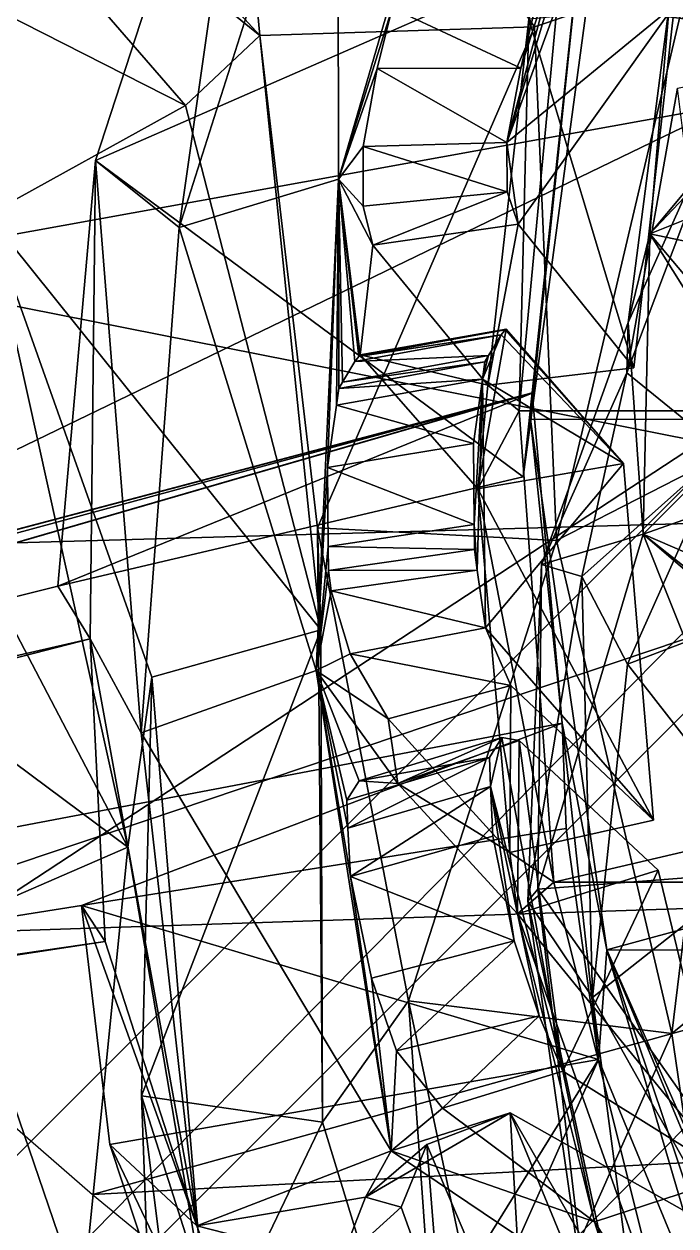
# Model space of a CAD drawing. Header units: metres. Extents: x -7.7 to 8, y -8.9 to 8.6.
# Drawn here: x -3.132 to -2.452, y -1.093 to 0.161 of the extents above; entities that cross this region are included whole.
import ezdxf

# ---------------------------------------------------------------- set-up
doc = ezdxf.new("R2010")
doc.units = ezdxf.units.M
doc.layers.add('LIBERTY', color=1, linetype='CONTINUOUS')

msp = doc.modelspace()

# ---------------------------------------------------------------- linework, layer by layer
at = {"layer": 'LIBERTY', "color": 7}
for points in [[(-7.53329, 8.63299, 0.068), (6.51222, 8.63299, 0.068), (-7.65053, -5.52977, 0.068)], [(-7.65053, -5.52977, 0.068), (6.51222, 8.63299, 0.068), (-7.53329, -5.64701, 0.068)], [(6.51222, 8.63299, 0.068), (6.62947, 8.51574, 0.068), (-7.53329, -5.64701, 0.068)], [(6.62947, 8.51574, 0.068), (6.51222, -5.64701, 0.068), (-7.53329, -5.64701, 0.068)], [(-7.53329, 8.51574, 1.70282), (-7.53329, -5.52977, 1.70282), (6.51222, -5.52977, 1.70282)], [(6.51222, 8.51574, 1.70282), (-7.53329, 8.51574, 1.70282), (6.51222, -5.52977, 1.70282)]]:
    msp.add_3dface(points, dxfattribs=at)
at = {"layer": 'LIBERTY', "color": 8}
for points in [[(-5.07681, 0.424251, 1.70282), (-0.476806, 1.00573, 1.70282), (-5.23976, -0.355865, 1.70282)], [(-5.23976, -0.355865, 1.70282), (-0.476806, 1.00573, 1.70282), (-4.90729, -1.13763, 1.70282)], [(-4.90729, -1.13763, 1.70282), (-0.476806, 1.00573, 1.70282), (-4.349, -1.53675, 1.70282)], [(-4.349, -1.53675, 1.70282), (-0.476806, 1.00573, 1.70282), (-3.91534, -2.48409, 1.70282)], [(-3.91534, -2.48409, 1.70282), (-0.476806, 1.00573, 1.70282), (-2.88971, -3.758, 1.70282)], [(-2.88971, -3.758, 1.70282), (-0.476806, 1.00573, 1.70282), (-1.68066, -4.42448, 1.70282)], [(-3.2735, 0.569751, 39.6769), (-2.8865, 0.149098, 39.811), (-2.93164, 0.635079, 39.6356)], [(-2.8865, 0.149098, 39.811), (-2.59989, 0.157865, 39.7715), (-2.93164, 0.635079, 39.6356)], [(-2.93164, 0.635079, 39.6356), (-2.59989, 0.157865, 39.7715), (-2.43804, 0.212897, 39.3785)], [(-3.35697, 0.52862, 39.9764), (-2.8865, 0.149098, 39.811), (-3.2735, 0.569751, 39.6769)], [(-2.12878, 0.124889, 39.0184), (-2.0852, 0.55599, 39.0513), (-3.12417, 0.256051, 38.9167)], [(-3.53715, 0.36743, 40.0628), (-2.96412, 0.075902, 40.1095), (-3.35697, 0.52862, 39.9764)], [(-3.35697, 0.52862, 39.9764), (-2.96412, 0.075902, 40.1095), (-2.8865, 0.149098, 39.811)], [(-3.17052, -0.038063, 40.2112), (-2.96412, 0.075902, 40.1095), (-3.53715, 0.36743, 40.0628)], [(-2.30132, 0.064273, 40.053), (-2.58149, 0.301215, 40.1393), (-2.30151, 0.163994, 39.9686)], [(-2.04559, -0.004635, 41.0377), (-2.31318, 0.212429, 41.098), (-2.58149, 0.301215, 40.1393)], [(-2.04559, -0.004635, 41.0377), (-2.58149, 0.301215, 40.1393), (-2.30132, 0.064273, 40.053)], [(-2.12878, 0.124889, 39.0184), (-3.12417, 0.256051, 38.9167), (-3.33986, -0.09416, 38.7528)], [(-2.59989, 0.157865, 39.7715), (-2.5771, -0.377936, 39.6187), (-2.43804, 0.212897, 39.3785)], [(-2.43804, 0.212897, 39.3785), (-2.5771, -0.377936, 39.6187), (-2.38176, -0.277675, 39.2225)], [(-2.59989, 0.157865, 39.7715), (-2.8865, 0.149098, 39.811), (-2.8265, -0.364601, 39.6834)], [(-2.59989, 0.157865, 39.7715), (-2.8265, -0.364601, 39.6834), (-2.5771, -0.377936, 39.6187)], [(-2.96412, 0.075902, 40.1095), (-2.82302, -0.470929, 40.0041), (-2.8865, 0.149098, 39.811)], [(-2.8865, 0.149098, 39.811), (-2.82302, -0.470929, 40.0041), (-2.8265, -0.364601, 39.6834)], [(-2.05247, -0.348948, 38.8226), (-2.12878, 0.124889, 39.0184), (-3.33986, -0.09416, 38.7528)], [(-2.96412, 0.075902, 40.1095), (-3.17052, -0.038063, 40.2112), (-2.82302, -0.470929, 40.0041)], [(-3.30398, -0.16279, 40.699), (-3.02406, -0.697832, 40.6019), (-3.17052, -0.038063, 40.2112)], [(-3.17052, -0.038063, 40.2112), (-2.99914, -0.520548, 40.1317), (-2.82302, -0.470929, 40.0041)], [(-3.17052, -0.038063, 40.2112), (-3.02406, -0.697832, 40.6019), (-2.99914, -0.520548, 40.1317)], [(-2.05247, -0.348948, 38.8226), (-3.33986, -0.09416, 38.7528), (-3.4792, -0.390108, 38.3095)], [(-3.30398, -0.16279, 40.699), (-3.53146, -0.319997, 40.8293), (-3.02406, -0.697832, 40.6019)], [(-2.5771, -0.377936, 39.6187), (-2.45654, -0.892284, 39.2243), (-2.38176, -0.277675, 39.2225)], [(-2.38176, -0.277675, 39.2225), (-2.45654, -0.892284, 39.2243), (-2.28539, -0.752274, 38.8885)], [(-3.53146, -0.319997, 40.8293), (-3.20767, -0.777537, 40.7139), (-3.02406, -0.697832, 40.6019)], [(-2.05247, -0.348948, 38.8226), (-3.4792, -0.390108, 38.3095), (-3.36894, -0.792358, 37.9722)], [(-1.92521, -0.744738, 38.5239), (-2.05247, -0.348948, 38.8226), (-3.36894, -0.792358, 37.9722)], [(-2.8265, -0.364601, 39.6834), (-2.82302, -0.470929, 40.0041), (-2.82108, -0.984647, 39.592)], [(-2.8265, -0.364601, 39.6834), (-2.82108, -0.984647, 39.592), (-2.73136, -0.858087, 39.2973)], [(-2.5771, -0.377936, 39.6187), (-2.8265, -0.364601, 39.6834), (-2.73136, -0.858087, 39.2973)], [(-2.5771, -0.377936, 39.6187), (-2.73136, -0.858087, 39.2973), (-2.45654, -0.892284, 39.2243)], [(-2.82302, -0.470929, 40.0041), (-3.01002, -0.957159, 39.7586), (-2.82108, -0.984647, 39.592)], [(-2.82302, -0.470929, 40.0041), (-2.99914, -0.520548, 40.1317), (-3.01002, -0.957159, 39.7586)], [(-3.02406, -0.697832, 40.6019), (-2.94599, -1.15773, 40.1961), (-2.99914, -0.520548, 40.1317)], [(-2.99914, -0.520548, 40.1317), (-2.94599, -1.15773, 40.1961), (-3.01002, -0.957159, 39.7586)], [(-3.02406, -0.697832, 40.6019), (-3.20767, -0.777537, 40.7139), (-3.07185, -1.17485, 40.3325)], [(-3.02406, -0.697832, 40.6019), (-3.07185, -1.17485, 40.3325), (-2.94599, -1.15773, 40.1961)], [(-1.92521, -0.744738, 38.5239), (-3.36894, -0.792358, 37.9722), (-3.06117, -1.06032, 37.706)], [(-1.7455, -0.989723, 38.3171), (-1.92521, -0.744738, 38.5239), (-3.06117, -1.06032, 37.706)], [(-2.28539, -0.752274, 38.8885), (-2.45654, -0.892284, 39.2243), (-2.38987, -1.34834, 38.7905)], [(-3.20767, -0.777537, 40.7139), (-3.29667, -1.4031, 40.8548), (-3.07185, -1.17485, 40.3325)], [(-2.73136, -0.858087, 39.2973), (-2.82108, -0.984647, 39.592), (-2.69262, -1.40496, 39.0465)], [(-2.73136, -0.858087, 39.2973), (-2.69262, -1.40496, 39.0465), (-2.63759, -1.29948, 38.8353)], [(-2.45654, -0.892284, 39.2243), (-2.73136, -0.858087, 39.2973), (-2.63759, -1.29948, 38.8353)], [(-2.45654, -0.892284, 39.2243), (-2.63759, -1.29948, 38.8353), (-2.38987, -1.34834, 38.7905)], [(-2.82108, -0.984647, 39.592), (-3.01002, -0.957159, 39.7586), (-2.96817, -1.29183, 39.1949)], [(-3.01002, -0.957159, 39.7586), (-2.94599, -1.15773, 40.1961), (-2.99121, -1.47213, 39.5368)], [(-3.01002, -0.957159, 39.7586), (-2.99121, -1.47213, 39.5368), (-2.96817, -1.29183, 39.1949)], [(-1.7455, -0.989723, 38.3171), (-3.06117, -1.06032, 37.706), (-2.57058, -1.46354, 37.5972)], [(-2.82108, -0.984647, 39.592), (-2.96817, -1.29183, 39.1949), (-2.69262, -1.40496, 39.0465)], [(-1.23211, -1.19909, 38.1744), (-1.7455, -0.989723, 38.3171), (-2.57058, -1.46354, 37.5972)]]:
    msp.add_3dface(points, dxfattribs=at)
at = {"layer": 'LIBERTY', "color": 2}
for points in [[(-2.97081, -0.051234, 44.1104), (-3.05777, 0.01853, 44.3516), (-2.88507, 0.548784, 44.0596)], [(-3.05777, 0.01853, 44.3516), (-2.53625, 0.247026, 44.2262), (-2.88507, 0.548784, 44.0596)], [(-2.97081, -0.051234, 44.1104), (-2.88507, 0.548784, 44.0596), (-2.80529, 0.469118, 43.8524)], [(-2.8044, -0.000747, 44.0126), (-2.80529, 0.469118, 43.8524), (-2.64398, 0.54925, 43.7502)], [(-2.74842, 0.177574, 43.9077), (-2.8044, -0.000747, 44.0126), (-2.64398, 0.54925, 43.7502)], [(-2.8044, -0.000747, 44.0126), (-2.97081, -0.051234, 44.1104), (-2.80529, 0.469118, 43.8524)], [(-2.61163, -0.311576, 44.5295), (-2.54152, 0.346796, 44.5939), (-2.53625, 0.247026, 44.2262)], [(-2.60248, -0.223994, 44.6297), (-2.54152, 0.346796, 44.5939), (-2.61163, -0.311576, 44.5295)], [(-2.60248, -0.223994, 44.6297), (-2.604, -0.251465, 44.9168), (-2.54152, 0.346796, 44.5939)], [(-2.604, -0.251465, 44.9168), (-0.476806, -0.24818, 44.9149), (-2.54152, 0.346796, 44.5939)], [(-0.476806, -0.24818, 44.9149), (-0.476806, 0.345918, 44.5942), (-2.54152, 0.346796, 44.5939)], [(-0.476806, -0.242513, 43.5372), (-2.61604, -0.242513, 43.5372), (-2.56979, 0.251642, 43.3426)], [(-2.61604, -0.242513, 43.5372), (-2.60582, 0.165923, 43.462), (-2.56979, 0.251642, 43.3426)], [(-0.476806, -0.242513, 43.5372), (-2.56979, 0.251642, 43.3426), (-0.476806, 0.251642, 43.3426)], [(-3.05777, 0.01853, 44.3516), (-2.61163, -0.311576, 44.5295), (-2.53625, 0.247026, 44.2262)], [(-2.76395, 0.114673, 43.9236), (-2.8044, -0.000747, 44.0126), (-2.74842, 0.177574, 43.9077)], [(-2.61431, 0.114759, 43.9383), (-2.76395, 0.114673, 43.9236), (-2.74842, 0.177574, 43.9077)], [(-2.59879, 0.179559, 43.923), (-2.61431, 0.114759, 43.9383), (-2.74842, 0.177574, 43.9077)], [(-2.49642, -0.197857, 43.6249), (-2.45409, 0.180681, 43.4712), (-2.60582, 0.165923, 43.462)], [(-2.61604, -0.242513, 43.5372), (-2.64848, -0.215688, 43.6176), (-2.60582, 0.165923, 43.462)], [(-2.64848, -0.215688, 43.6176), (-2.49642, -0.197857, 43.6249), (-2.60582, 0.165923, 43.462)], [(-2.8044, -0.000747, 44.0126), (-2.76395, 0.114673, 43.9236), (-2.77882, 0.033144, 43.918)], [(-2.76395, 0.114673, 43.9236), (-2.62878, 0.037209, 43.9351), (-2.77882, 0.033144, 43.918)], [(-2.61431, 0.114759, 43.9383), (-2.62878, 0.037209, 43.9351), (-2.76395, 0.114673, 43.9236)], [(-2.8044, -0.000747, 44.0126), (-2.77882, 0.033144, 43.918), (-2.77885, -0.02893, 43.8944)], [(-2.77882, 0.033144, 43.918), (-2.6286, -0.014177, 43.9156), (-2.77885, -0.02893, 43.8944)], [(-2.77882, 0.033144, 43.918), (-2.62878, 0.037209, 43.9351), (-2.6286, -0.014177, 43.9156)], [(-3.06347, -0.480453, 44.5119), (-3.09732, -0.425583, 44.5911), (-3.05777, 0.01853, 44.3516)], [(-3.09732, -0.425583, 44.5911), (-2.61163, -0.311576, 44.5295), (-3.05777, 0.01853, 44.3516)], [(-3.01029, -0.578434, 44.3916), (-3.06347, -0.480453, 44.5119), (-3.05777, 0.01853, 44.3516)], [(-3.01029, -0.578434, 44.3916), (-3.05777, 0.01853, 44.3516), (-2.97081, -0.051234, 44.1104)], [(-2.82767, -0.513469, 44.2572), (-2.97081, -0.051234, 44.1104), (-2.8044, -0.000747, 44.0126)], [(-2.81596, -0.301866, 44.1454), (-2.82767, -0.513469, 44.2572), (-2.8044, -0.000747, 44.0126)], [(-2.80661, -0.236646, 44.0815), (-2.81596, -0.301866, 44.1454), (-2.8044, -0.000747, 44.0126)], [(-2.80411, -0.21912, 44.0643), (-2.80661, -0.236646, 44.0815), (-2.8044, -0.000747, 44.0126)], [(-2.78193, -0.184332, 43.9419), (-2.8044, -0.000747, 44.0126), (-2.76854, -0.069706, 43.8451)], [(-2.78317, -0.185861, 43.9487), (-2.8044, -0.000747, 44.0126), (-2.78193, -0.184332, 43.9419)], [(-2.78731, -0.191074, 43.9712), (-2.8044, -0.000747, 44.0126), (-2.78317, -0.185861, 43.9487)], [(-2.80031, -0.212706, 44.0433), (-2.8044, -0.000747, 44.0126), (-2.78731, -0.191074, 43.9712)], [(-2.80031, -0.212706, 44.0433), (-2.80411, -0.21912, 44.0643), (-2.8044, -0.000747, 44.0126)], [(-2.8044, -0.000747, 44.0126), (-2.77885, -0.02893, 43.8944), (-2.76854, -0.069706, 43.8451)], [(-2.77885, -0.02893, 43.8944), (-2.6286, -0.014177, 43.9156), (-2.76854, -0.069706, 43.8451)], [(-2.6286, -0.014177, 43.9156), (-2.61696, -0.04768, 43.8616), (-2.76854, -0.069706, 43.8451)], [(-2.76854, -0.069706, 43.8451), (-2.61696, -0.04768, 43.8616), (-2.64848, -0.215688, 43.6176)], [(-2.61696, -0.04768, 43.8616), (-2.49642, -0.197857, 43.6249), (-2.64848, -0.215688, 43.6176)], [(-2.82767, -0.513469, 44.2572), (-3.01029, -0.578434, 44.3916), (-2.97081, -0.051234, 44.1104)], [(-2.78193, -0.184332, 43.9419), (-2.76854, -0.069706, 43.8451), (-2.64848, -0.215688, 43.6176)], [(-2.63071, -0.158212, 43.9599), (-2.63486, -0.163264, 43.9825), (-2.78317, -0.185861, 43.9487)], [(-2.63071, -0.158212, 43.9599), (-2.78317, -0.185861, 43.9487), (-2.78193, -0.184332, 43.9419)], [(-2.62952, -0.157341, 43.9535), (-2.63071, -0.158212, 43.9599), (-2.78193, -0.184332, 43.9419)], [(-2.62952, -0.157341, 43.9535), (-2.78193, -0.184332, 43.9419), (-2.65901, -0.323834, 43.6722)], [(-2.50713, -0.297653, 43.6776), (-2.62952, -0.157341, 43.9535), (-2.65901, -0.323834, 43.6722)], [(-2.63486, -0.163264, 43.9825), (-2.64794, -0.184808, 44.0551), (-2.78731, -0.191074, 43.9712)], [(-2.63486, -0.163264, 43.9825), (-2.78731, -0.191074, 43.9712), (-2.78317, -0.185861, 43.9487)], [(-2.64794, -0.184808, 44.0551), (-2.65174, -0.191414, 44.0763), (-2.80031, -0.212706, 44.0433)], [(-2.64794, -0.184808, 44.0551), (-2.80031, -0.212706, 44.0433), (-2.78731, -0.191074, 43.9712)], [(-2.65901, -0.323834, 43.6722), (-2.78193, -0.184332, 43.9419), (-2.64848, -0.215688, 43.6176)], [(-2.65174, -0.191414, 44.0763), (-2.6542, -0.209667, 44.0932), (-2.80411, -0.21912, 44.0643)], [(-2.65174, -0.191414, 44.0763), (-2.80411, -0.21912, 44.0643), (-2.80031, -0.212706, 44.0433)], [(-2.6542, -0.209667, 44.0932), (-2.66359, -0.27666, 44.157), (-2.80661, -0.236646, 44.0815)], [(-2.6542, -0.209667, 44.0932), (-2.80661, -0.236646, 44.0815), (-2.80411, -0.21912, 44.0643)], [(-6.13719, -1.18363, 45.0509), (-6.12834, -1.15782, 45.0913), (-2.60244, -0.224022, 44.6297)], [(-6.13719, -1.18363, 45.0509), (-2.60244, -0.224022, 44.6297), (-3.09732, -0.425583, 44.5911)], [(-6.12834, -1.15782, 45.0913), (-6.10492, -1.23986, 45.1374), (-2.60242, -0.223971, 44.6293)], [(-6.10492, -1.23986, 45.1374), (-2.60248, -0.223994, 44.6297), (-2.60242, -0.223971, 44.6293)], [(-6.10492, -1.23986, 45.1374), (-2.57094, -0.568492, 44.865), (-2.60248, -0.223994, 44.6297)], [(-3.09732, -0.425583, 44.5911), (-2.60244, -0.224022, 44.6297), (-2.61163, -0.311576, 44.5295)], [(-2.65901, -0.323834, 43.6722), (-2.64848, -0.215688, 43.6176), (-2.61604, -0.242513, 43.5372)], [(-2.57094, -0.568492, 44.865), (-2.604, -0.251465, 44.9168), (-2.60248, -0.223994, 44.6297)], [(-2.66359, -0.27666, 44.157), (-2.81596, -0.301866, 44.1454), (-2.80661, -0.236646, 44.0815)], [(-2.57986, -0.734237, 43.7316), (-2.65901, -0.323834, 43.6722), (-2.61604, -0.242513, 43.5372)], [(-2.57986, -0.734237, 43.7316), (-2.61604, -0.242513, 43.5372), (-0.476806, -0.242513, 43.5372)], [(-2.604, -0.251465, 44.9168), (-2.52436, -0.804917, 45.2325), (-0.476806, -0.24818, 44.9149)], [(-0.476806, -0.734237, 43.7316), (-2.57986, -0.734237, 43.7316), (-0.476806, -0.242513, 43.5372)], [(-2.52436, -0.804917, 45.2325), (-0.476806, -0.80687, 45.2335), (-0.476806, -0.24818, 44.9149)], [(-2.52436, -0.804917, 45.2325), (-2.604, -0.251465, 44.9168), (-2.57094, -0.568492, 44.865)], [(-2.66359, -0.27666, 44.157), (-2.66283, -0.361312, 44.1723), (-2.81596, -0.301866, 44.1454)], [(-2.47582, -0.669767, 43.8267), (-2.50713, -0.297653, 43.6776), (-2.65901, -0.323834, 43.6722)], [(-2.8152, -0.384037, 44.1615), (-2.82767, -0.513469, 44.2572), (-2.81596, -0.301866, 44.1454)], [(-2.66283, -0.361312, 44.1723), (-2.8152, -0.384037, 44.1615), (-2.81596, -0.301866, 44.1454)], [(-2.57986, -0.734237, 43.7316), (-2.62554, -0.703332, 43.8255), (-2.65901, -0.323834, 43.6722)], [(-2.62554, -0.703332, 43.8255), (-2.47582, -0.669767, 43.8267), (-2.65901, -0.323834, 43.6722)], [(-2.66283, -0.361312, 44.1723), (-2.66261, -0.387178, 44.177), (-2.8152, -0.384037, 44.1615)], [(-2.81498, -0.409144, 44.1665), (-2.82767, -0.513469, 44.2572), (-2.8152, -0.384037, 44.1615)], [(-2.66261, -0.387178, 44.177), (-2.81498, -0.409144, 44.1665), (-2.8152, -0.384037, 44.1615)], [(-2.66261, -0.387178, 44.177), (-2.65984, -0.408956, 44.1676), (-2.81498, -0.409144, 44.1665)], [(-2.82767, -0.513469, 44.2572), (-2.81498, -0.409144, 44.1665), (-2.81221, -0.430284, 44.1575)], [(-2.81498, -0.409144, 44.1665), (-2.65984, -0.408956, 44.1676), (-2.81221, -0.430284, 44.1575)], [(-2.81221, -0.430284, 44.1575), (-2.65984, -0.408956, 44.1676), (-2.65093, -0.468874, 44.1357)], [(-6.13719, -1.18363, 45.0509), (-3.09732, -0.425583, 44.5911), (-3.06347, -0.480453, 44.5119)], [(-2.82767, -0.513469, 44.2572), (-2.81221, -0.430284, 44.1575), (-2.79239, -0.496272, 44.1288)], [(-2.81221, -0.430284, 44.1575), (-2.65093, -0.468874, 44.1357), (-2.79239, -0.496272, 44.1288)], [(-2.79239, -0.496272, 44.1288), (-2.65093, -0.468874, 44.1357), (-2.62464, -0.529124, 44.054)], [(-2.62464, -0.529124, 44.054), (-2.65093, -0.468874, 44.1357), (-2.47582, -0.669767, 43.8267)], [(-6.11376, -1.26569, 45.0971), (-6.13719, -1.18363, 45.0509), (-3.06347, -0.480453, 44.5119)], [(-3.04801, -0.796231, 44.7297), (-6.11376, -1.26569, 45.0971), (-3.06347, -0.480453, 44.5119)], [(-2.95213, -1.09291, 44.6838), (-3.04801, -0.796231, 44.7297), (-3.06347, -0.480453, 44.5119)], [(-2.95213, -1.09291, 44.6838), (-3.06347, -0.480453, 44.5119), (-3.01029, -0.578434, 44.3916)], [(-2.82767, -0.513469, 44.2572), (-2.79239, -0.496272, 44.1288), (-2.75268, -0.563866, 44.0442)], [(-2.79239, -0.496272, 44.1288), (-2.62464, -0.529124, 44.054), (-2.75268, -0.563866, 44.0442)], [(-2.74942, -1.01449, 44.474), (-3.01029, -0.578434, 44.3916), (-2.82767, -0.513469, 44.2572)], [(-2.79206, -0.728532, 44.3486), (-2.74942, -1.01449, 44.474), (-2.82767, -0.513469, 44.2572)], [(-2.79474, -0.678143, 44.2961), (-2.79206, -0.728532, 44.3486), (-2.82767, -0.513469, 44.2572)], [(-2.79578, -0.648861, 44.2627), (-2.79474, -0.678143, 44.2961), (-2.82767, -0.513469, 44.2572)], [(-2.79578, -0.648861, 44.2627), (-2.82767, -0.513469, 44.2572), (-2.78274, -0.628617, 44.164)], [(-2.78274, -0.628617, 44.164), (-2.82767, -0.513469, 44.2572), (-2.74262, -0.631493, 44.0694)], [(-2.74262, -0.631493, 44.0694), (-2.82767, -0.513469, 44.2572), (-2.75268, -0.563866, 44.0442)], [(-2.75268, -0.563866, 44.0442), (-2.62464, -0.529124, 44.054), (-2.62554, -0.703332, 43.8255)], [(-2.62464, -0.529124, 44.054), (-2.47582, -0.669767, 43.8267), (-2.62554, -0.703332, 43.8255)], [(-2.74262, -0.631493, 44.0694), (-2.75268, -0.563866, 44.0442), (-2.62554, -0.703332, 43.8255)], [(-2.57094, -0.568492, 44.865), (-6.10492, -1.23986, 45.1374), (-3.07256, -0.758492, 44.7797)], [(-2.57094, -0.568492, 44.865), (-3.07256, -0.758492, 44.7797), (-2.56698, -0.678328, 44.7336)], [(-2.5331, -0.919177, 44.8714), (-2.57094, -0.568492, 44.865), (-2.56698, -0.678328, 44.7336)], [(-2.5331, -0.919177, 44.8714), (-2.52436, -0.804917, 45.2325), (-2.57094, -0.568492, 44.865)], [(-2.74942, -1.01449, 44.474), (-2.95213, -1.09291, 44.6838), (-3.01029, -0.578434, 44.3916)], [(-2.63404, -0.583505, 44.1696), (-2.64708, -0.60436, 44.2688), (-2.78274, -0.628617, 44.164)], [(-2.63404, -0.583505, 44.1696), (-2.78274, -0.628617, 44.164), (-2.74262, -0.631493, 44.0694)], [(-2.61612, -0.586467, 44.0742), (-2.63404, -0.583505, 44.1696), (-2.74262, -0.631493, 44.0694)], [(-2.61612, -0.586467, 44.0742), (-2.74262, -0.631493, 44.0694), (-2.61781, -0.767369, 43.8646)], [(-2.61612, -0.586467, 44.0742), (-2.61781, -0.767369, 43.8646), (-2.47088, -0.721738, 43.8633)], [(-2.64708, -0.60436, 44.2688), (-2.79474, -0.678143, 44.2961), (-2.79578, -0.648861, 44.2627)], [(-2.64708, -0.60436, 44.2688), (-2.79578, -0.648861, 44.2627), (-2.78274, -0.628617, 44.164)], [(-2.64604, -0.634526, 44.3021), (-2.79474, -0.678143, 44.2961), (-2.64708, -0.60436, 44.2688)], [(-2.64604, -0.634526, 44.3021), (-2.79206, -0.728532, 44.3486), (-2.79474, -0.678143, 44.2961)], [(-2.64336, -0.686437, 44.3544), (-2.79206, -0.728532, 44.3486), (-2.64604, -0.634526, 44.3021)], [(-2.61781, -0.767369, 43.8646), (-2.74262, -0.631493, 44.0694), (-2.62554, -0.703332, 43.8255)], [(-3.07256, -0.758492, 44.7797), (-2.5331, -0.919177, 44.8714), (-2.56698, -0.678328, 44.7336)], [(-2.64336, -0.686437, 44.3544), (-2.62123, -0.795682, 44.3733), (-2.79206, -0.728532, 44.3486)], [(-2.61781, -0.767369, 43.8646), (-2.62554, -0.703332, 43.8255), (-2.57986, -0.734237, 43.7316)], [(-2.61781, -0.767369, 43.8646), (-2.3937, -1.04159, 43.9882), (-2.47088, -0.721738, 43.8633)], [(-2.76993, -0.834575, 44.3686), (-2.74942, -1.01449, 44.474), (-2.79206, -0.728532, 44.3486)], [(-2.62123, -0.795682, 44.3733), (-2.76993, -0.834575, 44.3686), (-2.79206, -0.728532, 44.3486)], [(-2.46214, -1.20477, 43.9186), (-2.61781, -0.767369, 43.8646), (-2.57986, -0.734237, 43.7316)], [(-2.46214, -1.20477, 43.9186), (-2.57986, -0.734237, 43.7316), (-0.476806, -0.734237, 43.7316)], [(-0.476806, -1.20477, 43.9186), (-2.46214, -1.20477, 43.9186), (-0.476806, -0.734237, 43.7316)], [(-3.07256, -0.758492, 44.7797), (-6.10492, -1.23986, 45.1374), (-3.04801, -0.796231, 44.7297)], [(-3.04288, -1.00804, 44.9234), (-3.07256, -0.758492, 44.7797), (-2.95213, -1.09291, 44.6838)], [(-3.07256, -0.758492, 44.7797), (-3.04801, -0.796231, 44.7297), (-2.95213, -1.09291, 44.6838)], [(-3.04288, -1.00804, 44.9234), (-2.5331, -0.919177, 44.8714), (-3.07256, -0.758492, 44.7797)], [(-2.46214, -1.20477, 43.9186), (-2.53749, -1.08861, 43.9932), (-2.61781, -0.767369, 43.8646)], [(-2.53749, -1.08861, 43.9932), (-2.3937, -1.04159, 43.9882), (-2.61781, -0.767369, 43.8646)], [(-6.10492, -1.23986, 45.1374), (-6.11376, -1.26569, 45.0971), (-3.04801, -0.796231, 44.7297)], [(-2.76993, -0.834575, 44.3686), (-2.62123, -0.795682, 44.3733), (-2.74383, -0.910197, 44.3262)], [(-2.62123, -0.795682, 44.3733), (-2.59513, -0.873588, 44.3296), (-2.74383, -0.910197, 44.3262)], [(-2.38686, -1.27388, 45.084), (-2.52436, -0.804917, 45.2325), (-2.5331, -0.919177, 44.8714)], [(-2.25287, -1.45743, 45.4319), (-2.27849, -1.36325, 45.57), (-2.52436, -0.804917, 45.2325)], [(-2.40325, -1.16614, 45.2339), (-2.25287, -1.45743, 45.4319), (-2.52436, -0.804917, 45.2325)], [(-2.40325, -1.16614, 45.2339), (-2.52436, -0.804917, 45.2325), (-2.38686, -1.27388, 45.084)], [(-2.27849, -1.36325, 45.57), (-0.476806, -0.80687, 45.2335), (-2.52436, -0.804917, 45.2325)], [(-2.74942, -1.01449, 44.474), (-2.76993, -0.834575, 44.3686), (-2.74383, -0.910197, 44.3262)], [(-2.74383, -0.910197, 44.3262), (-2.59513, -0.873588, 44.3296), (-2.69593, -0.970204, 44.2651)], [(-2.59513, -0.873588, 44.3296), (-2.5705, -0.931552, 44.268), (-2.69593, -0.970204, 44.2651)], [(-2.74942, -1.01449, 44.474), (-2.74383, -0.910197, 44.3262), (-2.69593, -0.970204, 44.2651)], [(-3.04288, -1.00804, 44.9234), (-2.8849, -1.48666, 45.213), (-2.5331, -0.919177, 44.8714)], [(-2.8849, -1.48666, 45.213), (-2.82898, -1.5842, 45.2732), (-2.5331, -0.919177, 44.8714)], [(-2.82898, -1.5842, 45.2732), (-2.38686, -1.27388, 45.084), (-2.5331, -0.919177, 44.8714)], [(-2.69593, -0.970204, 44.2651), (-2.5705, -0.931552, 44.268), (-2.53749, -1.08861, 43.9932)], [(-2.53749, -1.08861, 43.9932), (-2.5705, -0.931552, 44.268), (-2.3937, -1.04159, 43.9882)], [(-2.62535, -0.975096, 44.4754), (-2.77635, -1.06304, 44.5224), (-2.74942, -1.01449, 44.474)], [(-2.71243, -1.00798, 44.5723), (-2.77635, -1.06304, 44.5224), (-2.62535, -0.975096, 44.4754)], [(-2.74942, -1.01449, 44.474), (-2.69593, -0.970204, 44.2651), (-2.53749, -1.08861, 43.9932)], [(-2.62535, -0.975096, 44.4754), (-2.74942, -1.01449, 44.474), (-2.50967, -1.17622, 44.0356)], [(-2.62535, -0.975096, 44.4754), (-2.50967, -1.17622, 44.0356), (-2.37065, -1.11805, 44.0261)], [(-2.78642, -1.54534, 44.9366), (-2.8849, -1.48666, 45.213), (-3.04288, -1.00804, 44.9234)], [(-2.78642, -1.54534, 44.9366), (-3.04288, -1.00804, 44.9234), (-2.95213, -1.09291, 44.6838)], [(-2.77635, -1.06304, 44.5224), (-2.95213, -1.09291, 44.6838), (-2.74942, -1.01449, 44.474)], [(-2.71243, -1.00798, 44.5723), (-2.73916, -1.07348, 44.6267), (-2.77635, -1.06304, 44.5224)], [(-2.50967, -1.17622, 44.0356), (-2.74942, -1.01449, 44.474), (-2.53749, -1.08861, 43.9932)], [(-2.80277, -1.13095, 44.5801), (-2.95213, -1.09291, 44.6838), (-2.77635, -1.06304, 44.5224)], [(-2.73916, -1.07348, 44.6267), (-2.80277, -1.13095, 44.5801), (-2.77635, -1.06304, 44.5224)], [(-2.73916, -1.07348, 44.6267), (-2.69796, -1.18703, 44.696), (-2.80277, -1.13095, 44.5801)], [(-2.50967, -1.17622, 44.0356), (-2.53749, -1.08861, 43.9932), (-2.46214, -1.20477, 43.9186)], [(-2.78642, -1.54534, 44.9366), (-2.95213, -1.09291, 44.6838), (-2.80277, -1.13095, 44.5801)]]:
    msp.add_3dface(points, dxfattribs=at)
at = {"layer": 'LIBERTY', "color": 1}
for points in [[(-2.38694, 0.107213, 43.6233), (-2.24001, 0.543085, 43.3604), (-2.45904, 0.182821, 43.1308)], [(-2.47976, -0.057804, 42.9926), (-2.45904, 0.182821, 43.1308), (-2.1766, 0.305055, 42.0566)], [(-2.34156, 0.088146, 42.5695), (-2.47976, -0.057804, 42.9926), (-2.1766, 0.305055, 42.0566)], [(-2.5024, -0.150523, 43.3127), (-2.38694, 0.107213, 43.6233), (-2.45904, 0.182821, 43.1308)], [(-2.5024, -0.150523, 43.3127), (-2.45904, 0.182821, 43.1308), (-2.47976, -0.057804, 42.9926)], [(-2.45072, 0.094112, 44.1257), (-2.38694, 0.107213, 43.6233), (-2.50371, -0.202919, 43.6052)], [(-2.50371, -0.202919, 43.6052), (-2.38694, 0.107213, 43.6233), (-2.5024, -0.150523, 43.3127)], [(-2.40347, -0.28433, 43.9137), (-2.45072, 0.094112, 44.1257), (-2.50371, -0.202919, 43.6052)], [(-2.37869, -0.017511, 42.735), (-2.47976, -0.057804, 42.9926), (-2.34156, 0.088146, 42.5695)], [(-2.383, -0.078027, 42.7973), (-2.47976, -0.057804, 42.9926), (-2.37869, -0.017511, 42.735)], [(-2.48667, -0.371156, 43.0651), (-2.5024, -0.150523, 43.3127), (-2.47976, -0.057804, 42.9926)], [(-2.48667, -0.371156, 43.0651), (-2.47976, -0.057804, 42.9926), (-2.36159, -0.246395, 42.9006)], [(-2.36159, -0.246395, 42.9006), (-2.47976, -0.057804, 42.9926), (-2.3781, -0.178547, 42.8766)], [(-2.3781, -0.178547, 42.8766), (-2.47976, -0.057804, 42.9926), (-2.383, -0.078027, 42.7973)], [(-2.50371, -0.202919, 43.6052), (-2.5024, -0.150523, 43.3127), (-2.59251, -0.402921, 43.3091)], [(-2.59251, -0.402921, 43.3091), (-2.5024, -0.150523, 43.3127), (-2.48667, -0.371156, 43.0651)], [(-2.55063, -0.415282, 43.471), (-2.50371, -0.202919, 43.6052), (-2.59251, -0.402921, 43.3091)], [(-2.40347, -0.28433, 43.9137), (-2.50371, -0.202919, 43.6052), (-2.55063, -0.415282, 43.471)], [(-2.36158, -0.327261, 42.9174), (-2.48667, -0.371156, 43.0651), (-2.36159, -0.246395, 42.9006)], [(-2.50303, -0.506851, 43.6469), (-2.40347, -0.28433, 43.9137), (-2.55063, -0.415282, 43.471)], [(-2.32011, -0.437008, 44.2988), (-2.40347, -0.28433, 43.9137), (-2.50303, -0.506851, 43.6469)], [(-2.48667, -0.371156, 43.0651), (-2.36158, -0.327261, 42.9174), (-2.33591, -0.436282, 42.9109)], [(-2.59644, -0.741661, 43.1871), (-2.48667, -0.371156, 43.0651), (-2.34641, -0.722453, 42.9786)], [(-2.59644, -0.741661, 43.1871), (-2.59251, -0.402921, 43.3091), (-2.48667, -0.371156, 43.0651)], [(-2.34641, -0.722453, 42.9786), (-2.48667, -0.371156, 43.0651), (-2.29592, -0.534288, 42.8853)], [(-2.48667, -0.371156, 43.0651), (-2.33591, -0.436282, 42.9109), (-2.31242, -0.508711, 42.899)], [(-2.48667, -0.371156, 43.0651), (-2.31242, -0.508711, 42.899), (-2.29592, -0.534288, 42.8853)], [(-2.60707, -0.754101, 43.3456), (-2.55063, -0.415282, 43.471), (-2.59251, -0.402921, 43.3091)], [(-2.60707, -0.754101, 43.3456), (-2.59251, -0.402921, 43.3091), (-2.59644, -0.741661, 43.1871)], [(-2.5395, -0.854711, 43.4883), (-2.55063, -0.415282, 43.471), (-2.60707, -0.754101, 43.3456)], [(-2.5395, -0.854711, 43.4883), (-2.50303, -0.506851, 43.6469), (-2.55063, -0.415282, 43.471)], [(-2.34882, -0.704307, 44.0223), (-2.32011, -0.437008, 44.2988), (-2.50303, -0.506851, 43.6469)], [(-2.34882, -0.704307, 44.0223), (-2.50303, -0.506851, 43.6469), (-2.5395, -0.854711, 43.4883)], [(-2.40552, -1.09303, 43.6968), (-2.34882, -0.704307, 44.0223), (-2.5395, -0.854711, 43.4883)], [(-2.59644, -0.741661, 43.1871), (-2.34641, -0.722453, 42.9786), (-2.3231, -1.13077, 42.9686)], [(-2.60707, -0.754101, 43.3456), (-2.59644, -0.741661, 43.1871), (-2.53886, -1.23182, 43.1841)], [(-2.53886, -1.23182, 43.1841), (-2.59644, -0.741661, 43.1871), (-2.3231, -1.13077, 42.9686)], [(-2.46676, -1.40412, 43.4102), (-2.5395, -0.854711, 43.4883), (-2.60707, -0.754101, 43.3456)], [(-2.46676, -1.40412, 43.4102), (-2.60707, -0.754101, 43.3456), (-2.53886, -1.23182, 43.1841)], [(-2.40552, -1.09303, 43.6968), (-2.5395, -0.854711, 43.4883), (-2.46676, -1.40412, 43.4102)]]:
    msp.add_3dface(points, dxfattribs=at)
at = {"layer": 'LIBERTY', "color": 3}
for points in [[(-2.62878, 0.037209, 43.9351), (-2.56098, 0.263399, 43.814), (-2.53728, 0.287739, 43.7181)], [(-2.62878, 0.037209, 43.9351), (-2.53728, 0.287739, 43.7181), (-2.45409, 0.180681, 43.4712)], [(-2.62878, 0.037209, 43.9351), (-2.57579, 0.236146, 43.8622), (-2.56098, 0.263399, 43.814)], [(-2.62878, 0.037209, 43.9351), (-2.61431, 0.114759, 43.9383), (-2.57579, 0.236146, 43.8622)], [(-2.61431, 0.114759, 43.9383), (-2.59879, 0.179559, 43.923), (-2.57579, 0.236146, 43.8622)], [(-2.61696, -0.04768, 43.8616), (-2.62878, 0.037209, 43.9351), (-2.45409, 0.180681, 43.4712)], [(-2.49642, -0.197857, 43.6249), (-2.61696, -0.04768, 43.8616), (-2.45409, 0.180681, 43.4712)], [(-2.6286, -0.014177, 43.9156), (-2.62878, 0.037209, 43.9351), (-2.61696, -0.04768, 43.8616)], [(-2.63486, -0.163264, 43.9825), (-2.63071, -0.158212, 43.9599), (-2.50713, -0.297653, 43.6776)], [(-2.63071, -0.158212, 43.9599), (-2.62952, -0.157341, 43.9535), (-2.50713, -0.297653, 43.6776)], [(-2.6542, -0.209667, 44.0932), (-2.64794, -0.184808, 44.0551), (-2.63486, -0.163264, 43.9825)], [(-2.6542, -0.209667, 44.0932), (-2.63486, -0.163264, 43.9825), (-2.50713, -0.297653, 43.6776)], [(-2.6542, -0.209667, 44.0932), (-2.65174, -0.191414, 44.0763), (-2.64794, -0.184808, 44.0551)], [(-2.66283, -0.361312, 44.1723), (-2.66359, -0.27666, 44.157), (-2.6542, -0.209667, 44.0932)], [(-2.65984, -0.408956, 44.1676), (-2.66283, -0.361312, 44.1723), (-2.6542, -0.209667, 44.0932)], [(-2.65093, -0.468874, 44.1357), (-2.65984, -0.408956, 44.1676), (-2.6542, -0.209667, 44.0932)], [(-2.65093, -0.468874, 44.1357), (-2.6542, -0.209667, 44.0932), (-2.50713, -0.297653, 43.6776)], [(-2.47582, -0.669767, 43.8267), (-2.65093, -0.468874, 44.1357), (-2.50713, -0.297653, 43.6776)], [(-2.66261, -0.387178, 44.177), (-2.66283, -0.361312, 44.1723), (-2.65984, -0.408956, 44.1676)], [(-2.64604, -0.634526, 44.3021), (-2.64708, -0.60436, 44.2688), (-2.63404, -0.583505, 44.1696)], [(-2.5705, -0.931552, 44.268), (-2.64604, -0.634526, 44.3021), (-2.63404, -0.583505, 44.1696)], [(-2.5705, -0.931552, 44.268), (-2.63404, -0.583505, 44.1696), (-2.61612, -0.586467, 44.0742)], [(-2.5705, -0.931552, 44.268), (-2.61612, -0.586467, 44.0742), (-2.47088, -0.721738, 43.8633)], [(-2.62123, -0.795682, 44.3733), (-2.64336, -0.686437, 44.3544), (-2.64604, -0.634526, 44.3021)], [(-2.59513, -0.873588, 44.3296), (-2.62123, -0.795682, 44.3733), (-2.64604, -0.634526, 44.3021)], [(-2.59513, -0.873588, 44.3296), (-2.64604, -0.634526, 44.3021), (-2.5705, -0.931552, 44.268)], [(-2.3937, -1.04159, 43.9882), (-2.5705, -0.931552, 44.268), (-2.47088, -0.721738, 43.8633)], [(-2.60971, -1.24992, 44.6905), (-2.71243, -1.00798, 44.5723), (-2.62535, -0.975096, 44.4754)], [(-2.49191, -1.29958, 44.6201), (-2.60971, -1.24992, 44.6905), (-2.62535, -0.975096, 44.4754)], [(-2.49191, -1.29958, 44.6201), (-2.62535, -0.975096, 44.4754), (-2.37065, -1.11805, 44.0261)], [(-2.69796, -1.18703, 44.696), (-2.73916, -1.07348, 44.6267), (-2.71243, -1.00798, 44.5723)], [(-2.60971, -1.24992, 44.6905), (-2.69796, -1.18703, 44.696), (-2.71243, -1.00798, 44.5723)]]:
    msp.add_3dface(points, dxfattribs=at)

doc.saveas('drawing.dxf')
